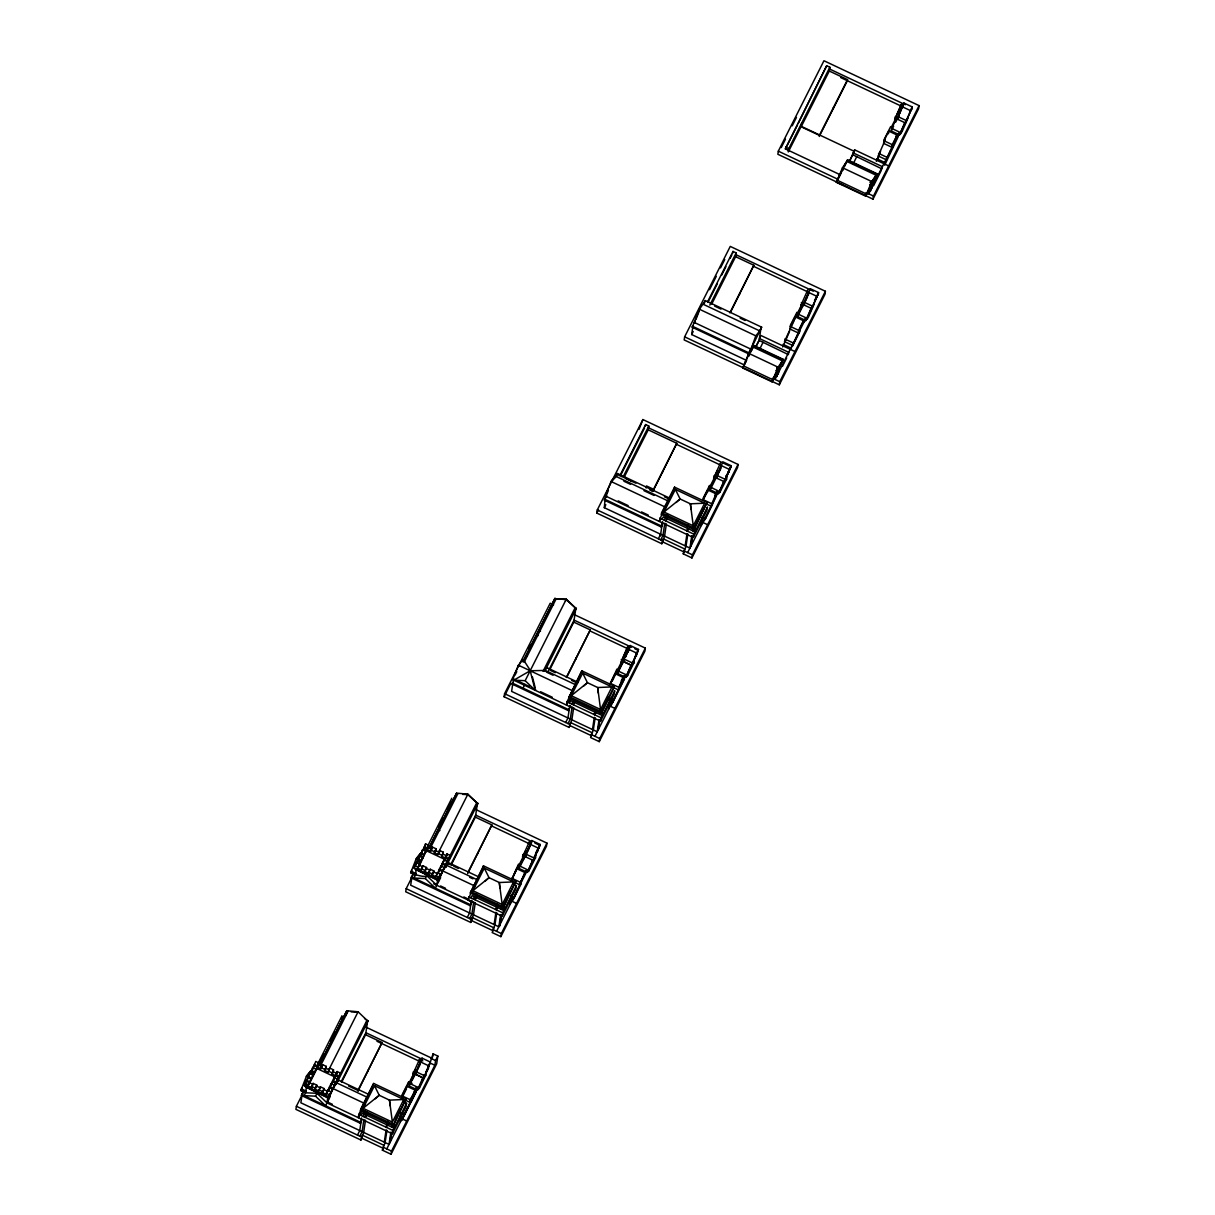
<?xml version="1.0" encoding="UTF-8"?>
<svg xmlns="http://www.w3.org/2000/svg" width="1215" height="1215" viewBox="0 0 1215 1215"><rect width="100%" height="100%" fill="white"/><g stroke="black" fill="none" stroke-linecap="round" stroke-linejoin="round"><path stroke-width="1.5" d="M303.142 1092.877L296.384 1106.273L295.913 1109.371L360.931 1140.034L362.313 1135.129L383.758 1145.244M361.068 1121.764L360.308 1123.268L301.442 1095.505L303.492 1090.69M301.943 1095.748L300.88 1102.795L389.043 1144.378L390.866 1132.152M309.324 1082.702L309.476 1081.669L306.302 1080.181L304.403 1085.77L328.976 1097.373L340.337 1073.042L337.163 1071.539L335.249 1077.143L317.024 1068.547L318.922 1062.943L315.763 1061.439L312.331 1070.066L312.711 1067.469L315.885 1068.972L315.733 1070.005L318.77 1063.976M309.476 1081.669L307.805 1085.724L311.45 1087.44L312.969 1084.433L306.15 1081.213L306.302 1080.181M313.045 1090.022L306.453 1086.924L305.588 1092.786L316.963 1093.287L326.987 1102.886L392.369 1133.777L406.053 1106.652L406.554 1103.296L403.152 1101.686M306.15 1087.152L306.742 1085.025M307.76 1079.102L309.673 1073.498L312.847 1075.002L312.695 1076.034L315.885 1068.972M309.673 1073.498L309.521 1074.531L311.04 1071.524L314.214 1073.012M310.843 1070.673L309.901 1072.177M312.711 1067.469L310.812 1073.073L312.392 1073.817M307.805 1085.724L312.847 1075.002M311.45 1087.44L313.121 1083.385L316.766 1085.117L315.095 1089.156L318.74 1090.888L320.411 1086.833L324.071 1088.549L322.385 1092.604L326.03 1094.32L331.072 1083.598L334.247 1085.086L334.095 1086.134M312.969 1084.433L313.121 1083.385M315.095 1089.156L316.766 1085.117M318.922 1062.943L318.163 1066.284L318.391 1064.735L322.036 1066.451M312.559 1068.501L314.078 1065.494L320.897 1068.714L322.583 1064.659L326.228 1066.375L325.833 1068.972M318.74 1090.888L320.411 1086.833M322.583 1064.659L320.897 1068.714M333.123 1072.405L333.517 1069.823L329.873 1068.107L328.187 1072.146L324.542 1070.43L326.228 1066.375M328.156 1049.517L328.46 1047.436M322.385 1092.604L324.071 1088.549M328.187 1072.146L329.873 1068.107M326.03 1094.32L327.716 1090.265L330.875 1091.769L330.723 1092.801M327.716 1090.265L327.564 1091.313L323.904 1089.582M328.354 1097.631L305.36 1086.787L328.278 1098.147L338.666 1077.082L331.847 1073.863L333.517 1069.823M330.875 1091.769L328.976 1097.373L327.944 1096.492M331.072 1083.598L330.92 1084.63L334.125 1077.568L337.299 1079.057L337.132 1080.105M332.743 1073.164L332.986 1071.615L336.631 1073.331M341.536 1018.96L342.007 1015.846L317.51 1064.401M334.125 1077.568L333.973 1078.601L337.011 1072.572M334.247 1085.086L332.576 1089.141L329.402 1087.638M336.783 1074.136L337.163 1071.539M345.47 1016.059L345.956 1012.778L346.958 1013.249M335.613 1083.112L337.299 1079.057M364.53 1018.413L368.115 1021.375L358.091 1011.776L346.791 1010.759L319.408 1065.403M332.439 1081.623L336.525 1083.628L337.314 1078.282L338.104 1078.662L328.278 1098.147M338.666 1077.082L366.976 1020.281M338.302 1081.183L338.469 1080.135L368.403 1094.259M341.719 1082.033L365.594 1034.724L367.355 1022.878L366.353 1022.407M372.519 1087.228L358.82 1114.352L358.319 1117.724L361.751 1110.95M394.769 1126.654L360.506 1110.616L360.734 1109.067L373.658 1083.446L406.129 1098.755L392.961 1125.925L406.129 1098.755M360.308 1123.268L361.22 1120.731M367.841 1071.478L368.008 1070.385M361.63 1117.967L359.762 1130.557L357.468 1135.083M363.923 1119.44L362.085 1131.666L359.807 1136.192M360.931 1140.034L363.68 1132.41L365.502 1120.184M373.658 1083.446L360.506 1110.616M365.594 1034.724L382.072 1042.516L357.924 1091.161M413.783 873.6L406.19 888.666L405.719 891.764L470.737 922.443L472.103 917.522L493.563 927.637L493.093 930.751L471.648 920.621M470.873 904.157L470.114 905.661L411.247 877.898L413.297 873.099M437.916 873.691L446.968 853.932L450.142 855.436L438.782 879.766L414.194 868.178L416.107 862.574L419.281 864.062L418.886 866.659M416.107 862.574L415.712 865.156L419.479 855.892L422.653 857.395L422.486 858.428L425.69 851.366L422.516 849.862L420.603 855.466M440.529 875.195L440.681 874.162L437.506 872.674L435.836 876.714L432.191 874.997L433.861 870.942L430.216 869.226L428.546 873.281L424.901 871.565L426.571 867.51L422.926 865.794L421.256 869.834L417.595 868.118L419.281 864.062M419.479 855.892L419.084 858.489L422.137 852.459M420.648 853.082L419.707 854.57M422.516 849.862L422.364 850.91L423.883 847.888L430.702 851.107L432.373 847.052L436.018 848.784L435.638 851.366M417.595 868.118L422.653 857.395M428.348 847.918L428.728 845.336L425.554 843.848L423.655 849.437L425.235 850.196M421.256 869.834L422.926 865.794M425.174 846.43L425.554 843.848M425.69 851.366L425.539 852.398L428.576 846.369M419.691 865.08L428.728 845.336M429.563 1064.446L433.087 1053.83L437.84 1056.063L436.686 1063.839L391.048 1154.25L382.376 1150.165L385.125 1142.525L386.947 1130.299M384.289 1142.13L386.112 1129.904M424.901 871.565L426.571 867.51M430.702 851.107L432.373 847.052M428.546 873.281L430.216 869.226M392.141 1123.678L391.64 1127.034L392.855 1124.619L395.224 1125.743M389.802 1142.875L391.367 1132.395M390.258 1141.963L391.564 1133.23M392.369 1133.777L392.87 1130.421L406.554 1103.296M439.511 851.533L437.992 854.54L434.347 852.824L436.018 848.784M432.191 874.997L433.861 870.942M391.048 1154.25L391.519 1151.137L434.864 1065.251L435.562 1060.589L437.84 1056.063M437.992 854.54L439.663 850.5L443.323 852.216L442.928 854.813M402.985 1097.631L401.876 1097.099L402.256 1094.518L408.711 1081.73L412.037 1083.309M439.283 853.082L439.663 850.5M400.449 1121.779L401.755 1113.046M433.709 871.99L437.354 873.707L437.506 872.674M411.278 871.292L416.031 873.539L415.469 874.663C402.408 869.439 423.26 878.885 426.769 875.681L436.793 885.279L437.673 879.417L440.027 874.724M437.947 877.519L438.782 879.766L440.681 874.162M437.354 873.707L440.878 865.991L444.052 867.495L443.9 868.528M438.159 880.025L415.166 869.181L438.083 880.541L448.456 859.476L441.637 856.271L443.323 852.216M402.378 1120.154L404.231 1114.276M408.377 1084.357L408.711 1081.73M440.878 865.991L440.726 867.024L443.915 859.962L447.09 861.465L446.938 862.498M422.44 1080.363L422.82 1077.781L414.512 1073.847L409.273 1086.058L417.58 1089.976L428.439 1068.456L428.834 1065.874L420.527 1061.956L415.287 1074.151L423.595 1078.07L428.834 1065.874M443.915 859.962L443.764 860.995L446.816 854.98M444.052 867.495L442.381 871.535L439.207 870.046M453.165 801.763L453.468 799.698M422.835 1060.908L419.509 1059.328L412.675 1074.698L415.105 1069.914M410.564 1098.436L409.956 1102.37L404.975 1100.015M446.573 856.529L446.968 853.932M414.133 1076.444L414.512 1073.847M429.199 847.797L456.597 793.152L467.897 794.17L477.92 803.768L467.836 794.595L462.672 794.367M445.829 866.994L477.996 803.252M411.353 1099.59L410.974 1102.187L416.046 1091.222M446.239 866.553L447.12 860.676L447.91 861.055M416.76 1070.324L422 1058.113L430.307 1062.032L427.877 1066.846M448.365 859.78L438.083 880.541M448.456 859.476L448.608 858.443L445.449 856.955M447.348 865.08L448.259 862.544L478.209 876.653M419.129 1061.925L419.509 1059.328M400.98 1113.289L404.519 1114.96L414.801 1092.756L415.196 1090.174L406.888 1086.256L402.028 1095.869L410.336 1099.788L415.196 1090.174M421.605 1060.71L422 1058.113M417.58 1089.976L422.82 1077.781M419.555 1086.073L419.175 1088.655L425.69 1075.366L424.217 1074.668M425.615 1075.882L426.009 1073.285M432.616 1056.928L433.087 1053.83M451.509 864.442L475.384 817.133L477.161 805.272M472.043 889.972L468.124 900.118L502.175 916.186L515.859 889.061L516.36 885.689L512.958 884.08M470.311 893.01L483.464 865.839L515.919 881.148L502.767 908.319L470.311 893.01L476.766 880.207M470.114 905.661L472.164 900.862M477.647 853.872L477.814 852.793M471.435 900.361L469.552 912.966L467.274 917.477M591.948 732.645L570.503 722.53L569.121 727.436L504.119 696.772L504.574 693.674L550.198 603.247L553.6 604.857M473.713 901.834L471.891 914.06L469.613 918.586M470.737 922.443L473.47 914.804L475.308 902.578M483.464 865.839L482.477 868.907M569.273 709.165L568.499 710.669L512.168 684.091L514.234 679.291L513.125 678.775L512.669 679.656L600.559 721.178L614.258 694.054L614.76 690.697L601.076 717.822L600.559 721.178M467.714 873.555L491.878 824.909L475.384 817.133M522.693 659.791L523.878 659.806L522.237 660.687L523.346 661.203M525.093 658.484L525.26 657.437M526.46 656.495L526.778 654.429M519.413 666.109L518.304 665.592L522.192 660.413L524.531 661.507L531.077 671.606M496.753 912.693L494.93 924.934L492.181 932.558L500.853 936.644L546.477 846.232L546.947 843.119L475.597 809.463M494.095 924.539L495.917 912.298M500.671 914.546L498.849 926.772L410.685 885.188L412.006 876.395L411.247 877.898M499.608 925.268L501.172 914.789M499.836 925.921L501.37 915.624M502.767 908.319L515.919 881.148M502.175 916.186L502.676 912.814L516.36 885.689M500.853 936.644L501.324 933.545L546.947 843.119M551.564 606.771L551.868 604.706M511.454 880.845L516.679 868.649L525.002 872.567L514.325 897.353L510.999 895.789M554.906 598.676L566.296 599.177L576.32 608.776L566.236 599.603L554.906 598.676L523.802 660.322M510.254 904.173L511.561 895.44M546.507 668.569L546.659 667.536L578.264 682.45M514.401 896.837L512.563 899.95M538.625 848.267L533.385 860.463L524.318 856.256L519.458 865.87L519.078 868.452L527.386 872.37L538.625 848.267L530.317 844.349L525.077 856.545M528.935 844.319L529.315 841.737L522.48 857.091L525.7 850.713M525.002 872.567L519.762 884.763L514.765 882.424M523.923 858.838L524.318 856.256M521.159 881.999L520.4 884.414M529.937 846.931L530.317 844.349M531.411 843.104L531.806 840.522L540.113 844.44L539.354 846.855M527.386 872.37L532.626 860.174L532.231 862.756M528.965 871.049L529.36 868.467M535.42 858.276L535.8 855.694M549.909 669.435L573.784 622.126L575.561 610.279M579.919 676.193L567.025 701.754L566.524 705.125L569.258 699.703M568.696 698.018L581.864 670.847L614.319 686.156L614.091 687.705L601.167 713.327L568.696 698.018L581.864 670.847M683.27 553.858L684.637 548.952L663.193 538.822L661.811 543.743L596.808 513.079L597.279 509.966L642.902 419.555L738.037 464.434L737.566 467.532L691.943 557.958L683.27 553.858L686.004 546.234L687.842 534.008M576.047 658.879L576.199 657.786M568.499 710.669L570.564 705.869M569.835 705.368L567.952 717.959L565.674 722.485M569.395 702.878L571.05 697.258M569.121 727.436L571.87 719.812L573.693 707.586M572.113 706.826L570.291 719.067L567.997 723.578M661.962 525.472L661.203 526.976L604.387 500.17L608.381 490.435M691.76 535.845L689.938 548.087L604.311 507.688L605.146 498.666M566.934 676.907L590.277 629.902L573.784 622.126M669.268 497.953L617.463 473.516L616.552 476.067M595.153 717.701L593.315 729.926L590.581 737.551L599.253 741.651L644.876 651.225L645.332 648.127L573.981 614.471M592.48 729.532L594.317 717.306M642.902 419.555L639.044 429.351M599.071 719.553L597.233 731.779L511.621 691.396L512.927 682.587L512.168 684.091M597.993 730.276L599.572 719.781M598.463 729.365L599.754 720.632M601.167 713.327L614.319 686.156M645.378 426.313L645.636 424.551L648.81 426.055L648.233 429.837L623.978 477.556L635.931 483.19M599.253 741.651L599.709 738.538L645.332 648.127M608.639 709.18L609.945 700.432M614.699 676.239L615.079 673.642L623.386 677.575L623.006 680.157L612.725 702.361L609.171 700.691M612.436 701.678L610.963 704.958M637.024 653.26L631.785 665.471L623.477 661.552L623.857 658.955L628.717 649.342L637.024 653.26L625.786 677.378L617.463 673.459L622.703 661.249L631.025 665.167L630.631 667.764M646.183 488.02L646.486 485.939L652.835 488.931L652.455 491.513L676.785 443.293L648.233 429.837M620.88 662.099L627.715 646.729L623.295 657.315M623.386 677.575L618.146 689.771L613.165 687.417M622.323 663.846L622.703 661.249M619.559 686.991L618.799 689.406M624.95 657.725L630.19 645.514L638.498 649.433L637.754 651.847M628.322 651.939L628.717 649.342M630.19 645.514L625.771 656.115M625.786 677.378L631.025 665.167M627.745 673.475L627.365 676.056L633.896 662.767M633.82 663.284L634.2 660.687M662.555 472.255L662.707 471.177M684.637 336.828L684.182 339.927L779.316 384.806L824.939 294.394L825.395 291.281L730.261 246.402L684.637 336.828L744.036 364.834M662.448 512.639L659.213 521.432L660.58 518.714M695.663 530.347L661.385 514.309L661.628 512.76L674.553 487.139L707.009 502.463L693.856 529.634L707.009 502.463M661.203 526.976L662.798 523.058M660.413 535.815L662.524 521.675M692.231 327.245L699.476 309.263L705.308 300.591L761.653 327.169L748.562 353.823L692.231 327.245L692.99 325.741L691.684 334.55L746.299 360.308M661.811 543.743L664.559 536.119L666.397 523.878M664.802 523.133L662.98 535.359L660.702 539.885M653.442 490.298L676.785 443.293M695.041 322.78L695.269 321.231M666.412 518.425L666.913 515.054M674.325 488.703L674.553 487.139M705.308 300.591L704.396 303.142M685.169 545.839L687.007 533.613M732.736 253.176L733.01 251.414L736.169 252.902L735.607 256.684L711.732 303.993M693.021 527.371L692.52 530.742L693.735 528.328L696.119 529.451M690.697 546.568L692.261 536.088M691.153 545.672L692.459 536.939M693.264 537.486L693.765 534.114L707.449 506.989L706.948 510.361L693.264 537.486L605.359 495.963L611.054 481.489L615.382 476.098L667.81 500.838M691.943 557.958L692.413 554.845L738.037 464.434M701.344 525.472L702.376 518.486M707.388 492.546L707.768 489.949L716.075 493.867L715.696 496.464L705.414 518.668L702.088 517.089M709.211 488.02L709.59 485.438L703.151 498.211M729.714 469.567L718.475 493.685L710.168 489.751L710.547 487.169L715.407 477.556L724.474 481.778L729.714 469.567L721.406 465.649L716.167 477.859M739.616 294.258L739.783 293.164M713.569 478.406L720.404 463.036M714.298 479.91L714.678 477.313L703.561 499.213M716.075 493.867L710.836 506.078L705.854 503.724M712.248 503.299L711.489 505.713M718.475 493.685L723.715 481.474L723.32 484.071M730.519 312.285L753.847 265.28L735.607 256.684M720.449 489.767L720.055 492.364L718.581 491.665M725.962 477.935L726.342 475.354M750.718 351.743L753.877 345.47L783.174 359.291L771.996 381.814L742.699 367.993L746.587 359.944M726.509 479.576L726.889 476.994M720.07 469.218L717.655 474.017L722.879 461.822L731.202 465.74L730.443 468.155M864.321 195.053L872.993 199.154L918.616 108.727L919.087 105.629L823.952 60.75L778.314 151.161L777.858 154.275L842.861 184.938M748.562 353.823L750.627 349.024L694.297 322.446M750.764 352.016L753.877 345.47M839.975 174.656L785.361 148.883L826.686 65.762L829.86 67.25L829.283 71.032L801.156 126.785L801.718 123.004M755.73 347.156L759.132 340.428L760.727 329.705L755.806 335.841L748.334 356.481M829.86 67.25L788.793 148.625L788.292 151.936L801.232 126.314L854.388 151.404L849.467 161.139M759.132 340.428L788.368 354.613L788.702 352.335L759.421 338.514L760.939 335.507L794.99 351.56M771.996 381.814L783.174 359.291M775.793 374.281L775.018 379.46L805.575 318.907M777.554 368.904L777.236 371.046L775.975 370.454L777.615 370.286M778.314 367.401L777.995 369.542L776.734 368.935M777.068 376.483L777.296 374.934M778.283 374.068L779.286 367.34M782.688 346.958L789.522 331.589M793.942 320.988L784.465 341.597L792.772 345.516L803.449 320.73L795.142 316.811L790.297 326.425L798.604 330.343L798.209 332.925L789.902 329.007L790.509 325.073L796.964 312.285M826.686 65.762L798.285 123.277M779.316 384.806L779.772 381.692L825.395 291.281M794.747 319.393L795.142 316.811M817.087 296.43L805.849 320.532L797.526 316.614L797.921 314.017L802.766 304.403L811.848 308.625L817.087 296.43L808.78 292.496L803.54 304.707M807.778 289.884L800.943 305.254L802.553 302.064M802.386 307L802.766 304.403M799.227 332.743L799.607 330.146M833.293 108.591L833.46 107.512M808.385 295.093L808.78 292.496M805.849 320.532L811.073 308.321L810.694 310.918M807.428 319.211L807.808 316.629M829.283 71.032L847.523 79.628L847.356 80.722L819.229 136.475M814.263 303.841L808.233 317.616M818.181 295.184L818.561 292.587L810.253 288.669L805.013 300.88L807.443 296.065M844.395 166.09L847.569 159.818L876.85 173.639L865.672 196.162L836.376 182.341L841.63 171.573M844.44 166.364L847.569 159.818M850.257 159.818L854.616 149.84L888.666 165.908M854.388 151.404L854.616 149.84M852.808 154.776L882.044 168.946L882.394 166.668L853.097 152.862M865.672 196.162L876.85 173.639M869.469 188.629L868.695 193.792L890.732 150.144M870.745 190.831L870.988 189.282M871.687 183.89L872.005 181.749M871.96 188.416L872.977 181.688M876.364 161.291L880.571 151.146M884.991 140.576L878.156 155.945L886.464 159.864L897.126 135.062L888.818 131.144L883.973 140.758L892.281 144.676L891.886 147.273L883.578 143.355L884.201 139.406L890.641 126.633M872.993 199.154L873.464 196.04L919.087 105.629M888.438 133.741L888.818 131.144M884.672 165.21L898.356 136.293M910.764 110.762L899.525 134.88L891.218 130.962L891.597 128.365L896.457 118.751L905.524 122.973L910.764 110.762L902.456 106.844L897.217 119.055M894.62 119.602L901.454 104.232L895.425 118.007M895.349 121.105L895.728 118.508L891.704 126.497M892.904 147.076L893.298 144.494M903.93 103.017L898.705 115.212L903.93 103.017L912.252 106.935L911.857 109.517M899.525 134.88L904.765 122.669L904.37 125.267M901.105 133.559L901.5 130.962M907.939 118.189L901.91 131.964M695.937 319.53L699.202 311.025M310.357 1071.296L306.514 1076.065L300.834 1090.538L305.588 1092.786L306.226 1091.131L301.472 1088.898M416.031 873.539L415.378 875.18L416.259 869.317L415.879 870.077M512.669 679.656L518.365 665.182L573.419 691.153M436.793 885.279L442.488 870.806L446.816 865.414L476.751 879.538M748.789 353.368L743.565 365.912L772.861 379.718L778.086 367.188L782.384 360.87L753.087 347.05L748.789 353.368L778.086 367.188M744.673 363.725L749.032 353.58M842.481 167.716L837.256 180.245L866.538 194.066L871.763 181.536L876.061 175.203L846.764 161.398L842.481 167.716L871.763 181.536M838.35 178.073L845.67 163.569M773.955 377.546L781.275 363.042M301.928 1088.002L300.834 1090.538L305.664 1092.27L306.226 1091.131M411.718 870.396L410.624 872.932L416.32 858.458L420.162 853.689M306.15 1081.213L308.003 1077.553L311.177 1079.042M415.955 863.607L417.793 859.947L420.967 861.435M419.327 856.924L420.846 853.917L424.02 855.421M305.922 1082.762L304.403 1085.77L306.545 1086.407M301.442 1095.505L302.201 1093.986M427.3 846.809L451.813 798.255M415.955 869.56L416.335 868.801L438.539 879.265M522.192 660.413L522.769 659.274M319.575 1062.487L323.798 1054.119M330.556 1040.723L334.778 1032.355M438.676 826.473L442.898 818.105M447.12 809.722L451.342 801.353M504.119 696.772L510.877 683.377M515.099 675.008L516.785 671.652M528.616 648.218L530.302 644.861M596.808 513.079L598.494 509.723M605.359 495.963L606.437 495.371M617.463 473.516L615.565 477.282L610.993 481.884L615.382 476.098M709.53 289.702L716.288 276.306M720.51 267.923L724.732 259.554M781.23 147.577L785.467 139.209M792.226 125.813L796.448 117.43M309.096 1084.266L317.024 1068.547M319.044 1065.737L346.791 1010.759M428.849 848.131L456.597 793.152M522.86 661.826L523.316 660.93M523.878 659.806L554.982 598.16M604.387 500.17L606.665 495.659M306.028 1091.89L304.13 1095.657L315.52 1096.158L325.544 1105.756L329.994 1096.932M415.834 874.299L413.935 878.065L425.311 878.551L435.334 888.15L437.233 884.383M537.106 635.399L538.944 630.312L540.523 631.071M320.502 1065.844L348.006 1011.336M430.292 848.252L457.812 793.729M524.075 662.403L556.212 598.722M620.212 474.928L645.636 424.551M707.525 301.912L733.01 251.414M604.311 507.688L605.829 504.681M620.652 475.323L644.512 428.014M691.684 334.55L693.203 331.528M708.011 302.171L717.397 283.581M721.649 275.137L725.917 266.692M730.185 258.233L731.886 254.861M785.361 148.883L797.48 124.872M623.386 476.432L648.81 426.055M709.833 305.087L736.169 252.902M324.542 1070.43L326.06 1067.408M434.347 852.824L435.866 849.817M315.52 1096.158L316.963 1093.287M328.916 1069.595L358.091 1011.776M425.311 878.551L426.769 875.681M438.721 851.988L467.897 794.17M575.151 684.546L545.201 670.422L530.18 670.756L513.778 680.187L525.169 680.689L566.296 599.177M565.461 601.106L566.236 599.603M523.027 688.115L524.926 684.349M331.847 1073.863L333.366 1070.855M441.637 856.271L443.156 853.249M328.111 1091.283L334.459 1078.707M446.315 866.022L445.1 865.46L476.781 802.675M543.044 671.348L575.181 607.682M336.525 1083.628L368.191 1020.858M438.083 882.698L440.65 877.64M525.169 680.689L535.192 690.272L535.633 689.391M544.76 671.303L576.396 608.244M341.157 1081.715L365.882 1032.72L421.651 1059.024M450.962 864.108L475.688 815.113L531.456 841.418M548.512 670.802L574.087 620.106L631.542 647.215M729.851 312.847L753.847 265.28M847.523 79.628L819.396 135.381L802.811 127.575M358.076 1090.068L382.072 1042.516M467.881 872.461L491.878 824.909M566.281 677.469L590.277 629.902M477.586 878.582L481.656 870.517M661.385 514.309L673.55 490.207M472.832 888.408L478.361 877.458M663.132 511.287L670.24 497.193M363.088 1108.308L374.493 1085.694L403.775 1099.514L392.369 1122.113L363.088 1108.308L379.232 1095.277L389.483 1100.122L403.775 1099.514M472.878 890.701L484.284 868.102L513.581 881.908L502.175 904.522L472.878 890.701L489.022 877.67L499.289 882.515L513.581 881.908M571.278 695.694L582.684 673.095L611.965 686.915L600.559 709.514L571.278 695.694L587.422 682.678L597.689 687.523L611.965 686.915M663.967 512.001L675.373 489.402L704.67 503.223L693.264 525.822L663.967 512.001L680.111 498.985L690.378 503.815L704.67 503.223M362.085 1111.361L362.845 1109.857M361.204 1115.476L362.343 1113.213L394.009 1128.158M471.01 897.885L472.149 895.622L503.815 910.551M662.099 519.185L663.238 516.922L694.904 531.866M364.424 1112.469L365.183 1110.95L363.543 1116.585M761.653 327.169L759.74 330.936L703.409 304.373M473.334 898.978L474.488 896.716M571.733 703.986L572.872 701.723M664.423 520.278L665.562 518.03M366.004 1113.213L366.763 1111.71M475.809 895.607L476.569 894.103M666.898 516.907L667.658 515.403M742.699 367.993L746.511 360.46M836.376 182.341L841.357 172.5M365.123 1117.329L366.262 1115.066M474.928 899.723L476.067 897.46M573.328 704.73L574.467 702.467M666.017 521.038L667.156 518.775M365.776 1116.57L367.295 1113.563M475.581 898.978L477.1 895.956M658.363 538.792L660.641 534.266M755.791 346.791L759.193 340.063M759.603 349.373L763.05 342.281M853.279 163.721L856.727 156.629M386.628 1122.933L387.388 1121.43M496.419 905.327L497.178 903.823M687.508 526.642L688.267 525.123M387.464 1123.328L388.223 1121.825L386.583 1127.444M385.732 1127.049L386.871 1124.786M495.538 909.458L496.677 907.195M518.501 864.138L511.667 879.493L523.589 856.013M593.938 714.45L595.077 712.187M686.627 530.758L687.766 528.495M714.374 476.812L717.594 470.418M615.079 673.642L610.234 683.255L618.541 687.189M707.768 489.949L702.923 499.562L711.231 503.481M401.876 1097.099L407.587 1085.405M408.149 1084.798L413.799 1073.62L410.184 1082.595M496.373 909.853L497.512 907.59M594.773 714.845L595.912 712.582M616.597 671.212L610.067 684.501L616.901 669.131L616.567 671.743M617.159 670.604L621.989 661.021M687.462 531.152L688.601 528.889M790.935 326.06L802.052 304.175L798.437 313.151M883.806 142.003L885.416 138.814M401.649 1098.451L406.493 1088.837M531.806 840.522L526.566 852.717L528.176 849.513M612.345 680.886L613.909 677.788M419.266 1064.993L421.696 1060.194M526.642 852.201L531.487 842.587M618.374 669.997L621.609 663.603M625.026 657.194L629.886 647.58M412.052 1080.545L420.132 1064.537M519.883 866.857L529.132 848.541M617.463 673.459L619.118 670.179M619.437 669.541L624.282 659.958M625.892 656.768L626.454 655.66M710.168 489.751L721.027 468.246M797.526 316.614L807.58 296.688M891.218 130.962L893.632 126.147M895.607 122.259L898.842 115.85M877.169 159.697L878.779 156.507M716.85 478.33L717.321 477.404L713.949 475.809M395.224 1119.926L400.768 1108.961M501.431 909.428L510.558 891.354M601.835 710.456L608.958 696.347M694.524 526.763L703.925 508.128M382.376 1150.165L383.287 1148.342L361.842 1138.227M414.604 1090.447L416.213 1087.258M621.184 681.038L623.599 676.254M714.678 495.75L717.093 490.951M895.728 136.946L897.338 133.741M798.604 330.343L803.449 320.73M892.281 144.676L897.126 135.062M410.26 1100.501L415.894 1089.323M520.87 881.3L526.505 870.122M619.255 686.308L624.1 676.725M410.184 1101.018L415.819 1089.84M524.819 873.828L526.429 870.639M619.179 686.824L624.829 675.646M715.103 496.738L717.518 491.954M803.267 321.99L804.892 318.801M892.114 145.922L898.568 133.149M536.073 852.444L540.113 844.44M636.083 654.247L638.498 649.433M728.772 470.539L731.202 465.74M814.521 300.606L818.561 292.587M909.822 111.75L912.252 106.935M386.765 1148.904L417.778 1087.44L419.251 1088.139M496.57 931.298L514.036 896.67M514.841 895.075L527.568 869.849M535.39 854.342L539.9 845.397L534.843 843.013M594.955 736.305L625.178 676.406M634.594 657.74L638.3 650.405L634.913 648.81M687.644 552.597L710.76 506.792M717.868 492.713L711.929 505.364M725.674 477.252L730.99 466.712M815.812 298.632L818.363 293.559M892.433 146.757L898.401 134.941M909.488 112.965L912.04 107.907M620.364 686.323L624.252 678.623M703.652 521.265L705.49 518.152M804.33 321.853L805.94 318.664M416.411 1091.389L403.122 1117.724L399.796 1116.16M425.949 1072.116L430.11 1063.004L434.864 1065.251M512.927 900.133L521.387 883.366M534.949 856.119L539.43 846.339M611.327 705.125L624.616 678.79M633.349 661.127L637.829 651.331M704.822 519.838L712.461 504.681M726.038 477.419L730.519 467.638M792.195 346.685L799.835 331.528M782.43 366.383L786.667 357.969M873.555 185.773L881.194 170.632M726.585 479.059L720.131 491.847L710.547 487.169M750.019 352.137L751.994 349.221M874.952 177.39L871.656 182.25L870.396 181.658M545.201 670.422L543.5 670.452M416.259 858.868L420.208 853.963M445.875 866.918L446.361 866.31L444.66 866.341M306.453 1076.46L310.402 1071.569M333.639 1087.212L337.011 1083.021L366.945 1097.145M676.178 502.478L680.111 498.985L675.373 489.402M583.489 686.171L587.422 682.678L582.684 673.095M485.104 881.179L489.022 877.67L484.284 868.102M375.298 1098.77L379.232 1095.277L374.493 1085.694M447.196 860.159L449.747 858.018M445.1 865.46L446.816 865.414M335.294 1083.051L337.011 1083.021M351.15 1011.898L358.03 1012.201M414.194 868.178L416.335 868.801M829.587 69.012L905.312 104.733M840.78 77.608L901.439 106.221M897.612 116.458L905.919 120.376M894.999 117.005L898.325 118.584M891.597 128.365L899.905 132.283M878.536 153.348L886.844 157.267M876.759 158.709L885.067 162.628M847.478 160.334L876.774 174.155M841.949 169.432L843.225 170.039M869.97 182.66L871.246 183.252L870.927 185.394L869.651 184.786L871.307 184.634M785.619 147.136L788.793 148.625M778.314 151.161L837.712 179.182M866.082 192.562L873.464 196.04M836.467 181.825L865.748 195.645M735.91 254.664L813.321 291.175M753.68 266.374L807.762 291.889M803.92 302.11L812.243 306.043M801.323 302.672L804.649 304.236M797.921 314.017L806.228 317.935M784.86 339L793.167 342.934M714.678 306.119L721.011 309.111M740.178 318.148L745.144 320.502M783.068 344.361L791.375 348.28M699.476 309.263L755.806 335.841M753.801 346.002L783.098 359.807M692.383 326.212L748.729 352.79M776.704 367.31L777.98 367.902M748.273 355.084L749.534 355.691M772.406 378.214L779.772 381.692M648.537 427.817L729.304 465.907M676.618 444.386L720.419 465.041M728.225 471.633L729.334 472.164M716.561 475.262L724.869 479.181M714.587 495.933L715.696 496.464M618.617 475.171L622.551 477.024M625.725 478.528L632.058 481.52M649.509 489.736L652.819 491.3M664.408 496.768L669.374 499.107M698.731 516.071L700.311 516.815M623.918 481.231L630.6 484.375M643.98 490.693L654.004 495.416M702.862 522.465L707.616 524.713M611.054 481.489L664.453 506.67M693.78 525.867L695.375 526.611M661.628 512.76L694.084 528.069M659.715 518.061L693.765 534.114M618.146 500.884L628.17 505.622M641.535 511.925L648.218 515.069M604.538 499.137L661.355 525.943M597.279 509.966L662.281 540.629M683.726 550.76L692.413 554.845M662.722 541.936L684.182 552.05M590.11 630.995L627.608 648.688M635.521 655.325L636.645 655.857M623.857 658.955L632.18 662.874M621.26 659.517L624.586 661.082M617.858 670.862L626.165 674.781M625.968 674.841L627.441 675.54M536.666 634.837L538.245 635.582M621.898 679.625L623.006 680.157M609.778 698.2L613.104 699.764M550.471 670.437L555.225 672.685M571.703 680.461L575.014 682.025M609.247 700.174L612.8 701.845M546.416 672.092L553.068 675.236M610.173 706.158L614.927 708.406M601.547 708.664L603.141 709.408M601.926 711.823L600.332 711.064L599.83 714.435L601.045 712.02L603.43 713.144M568.924 696.453L601.395 711.777M600.59 712.932L602.974 714.056M570.549 700.615L602.215 715.559M567.025 701.754L601.076 717.822M517.286 680.734L529.512 686.505M540.629 691.745L552.263 697.243M512.32 683.058L568.666 709.636M504.574 693.674L569.592 724.337M591.037 734.452L599.709 738.538M570.032 725.628L591.492 735.743M456.521 793.668L457.508 794.139M491.711 825.987L529.208 843.681M537.136 850.333L538.245 850.849M534.023 857.061L535.496 857.76L529.041 870.532L519.458 865.87M525.472 853.963L533.78 857.881M522.875 854.51L526.186 856.074M438.266 829.83L439.845 830.589M511.834 878.263L520.142 882.181M428.196 847.128L431.841 848.845M435.486 850.561L439.131 852.292M442.776 854.008L446.421 855.725M424.035 846.855L427.209 848.343M430.854 850.075L434.499 851.791M438.144 853.507L441.789 855.239M426.83 850.94L445.055 859.537M448.107 863.576L452.071 865.445M453.666 866.189L458.419 868.436M420.998 852.884L424.172 854.373M442.397 862.984L445.571 864.473L445.419 865.505L442.245 864.017M469.643 877.291L472.969 878.855M511.773 901.166L516.527 903.398M417.96 858.914L421.119 860.402M439.359 869.014L442.533 870.502M442.488 870.806L475.035 886.145M417.565 861.496L419.16 862.24M503.162 903.656L504.741 904.4M419.129 865.11L422.774 866.827M426.419 868.543L430.064 870.259M501.947 906.071L503.526 906.815M470.539 891.461L502.995 906.77M414.588 865.581L417.763 867.085M421.408 868.801L425.053 870.517M428.698 872.249L432.343 873.965M435.988 875.681L439.162 877.184M502.645 907.028L505.03 908.152M502.19 907.924L504.574 909.048M426.146 873.98L436.018 878.642M437.673 879.417L438.463 879.781M468.626 896.761L502.676 912.814M440.559 885.963L445.556 888.317M463.857 896.943L468.838 899.297M433.725 883.837L471.724 901.758M411.399 876.865L470.266 904.628M406.19 888.666L471.192 919.33M492.637 929.445L501.324 933.545M365.882 1027.115L432.388 1058.478M430.809 1058.341L435.562 1060.589M376.969 1041.27L419.418 1061.287M415.667 1071.569L423.974 1075.488M413.07 1072.116L416.396 1073.68M409.668 1083.461L417.975 1087.395M413.692 1092.239L414.801 1092.756M403.547 1101.063L405.127 1101.823M325.681 1068.167L329.341 1069.883M314.229 1064.462L317.404 1065.95M321.049 1067.666L324.709 1069.397M328.354 1071.114L331.999 1072.83M335.644 1074.561L338.818 1076.05M348.614 1086.043L358.547 1090.721M401.056 1112.773L404.595 1114.444M311.192 1070.491L314.366 1071.979M332.606 1080.575L335.765 1082.079M401.968 1118.757L406.721 1121.005M308.154 1076.505L311.329 1078.009M329.554 1086.605L332.728 1088.108M306.514 1076.065L309.688 1077.553M365.229 1103.752L332.682 1088.397L326.987 1102.886L327.868 1097.024L328.658 1097.388M316.614 1086.149L320.259 1087.865M360.734 1109.067L393.189 1124.376M304.783 1083.188L307.957 1084.691M311.602 1086.407L315.247 1088.124M318.892 1089.84L322.537 1091.571M326.197 1093.287L329.356 1094.776M309.825 1087.957L328.733 1096.872M358.82 1114.352L392.87 1130.421M327.442 1101.99L332.424 1104.344M301.593 1094.472L360.46 1122.235M296.384 1106.273L361.387 1136.936M382.847 1147.051L391.519 1151.137M532.443 676.937L535.177 687.614M530.18 670.756L535.192 690.272M693.264 525.822L690.378 503.815L691.016 509.465M600.559 709.514L597.689 687.523L598.327 693.173M502.175 904.522L499.289 882.515L499.927 888.165M392.369 1122.113L389.483 1100.122L390.121 1105.772"/></g></svg>
